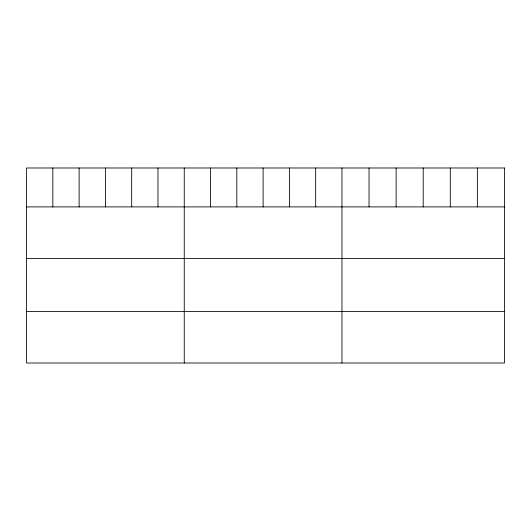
<?xml version="1.0" encoding="UTF-8"?>
<svg xmlns="http://www.w3.org/2000/svg" width="531" height="531" viewBox="0 0 531 531"><rect width="100%" height="100%" fill="white"/><g stroke="black" fill="none" stroke-linecap="round" stroke-linejoin="round"><path stroke-width="0.8" d="M26.55 206.898L504.45 206.898M26.55 258.418L504.45 258.418M26.55 311.491L504.45 311.491M477.369 167.988L477.369 206.898M450.288 167.988L450.288 206.898M423.207 167.988L423.207 206.898M396.126 167.988L396.126 206.898M369.045 167.988L369.045 206.898M341.964 167.988L341.964 363.012M315.68 167.988L315.68 206.898M289.395 167.988L289.395 206.898M263.11 167.988L263.11 206.898M236.826 167.988L236.826 206.898M210.541 167.988L210.541 206.898M184.257 167.988L184.257 363.012M157.972 167.988L157.972 206.898M131.688 167.988L131.688 206.898M105.403 167.988L105.403 206.898M79.119 167.988L79.119 206.898M52.834 167.988L52.834 206.898M504.45 167.988L26.55 167.988L26.55 363.012L504.45 363.012L504.45 167.988"/></g></svg>
